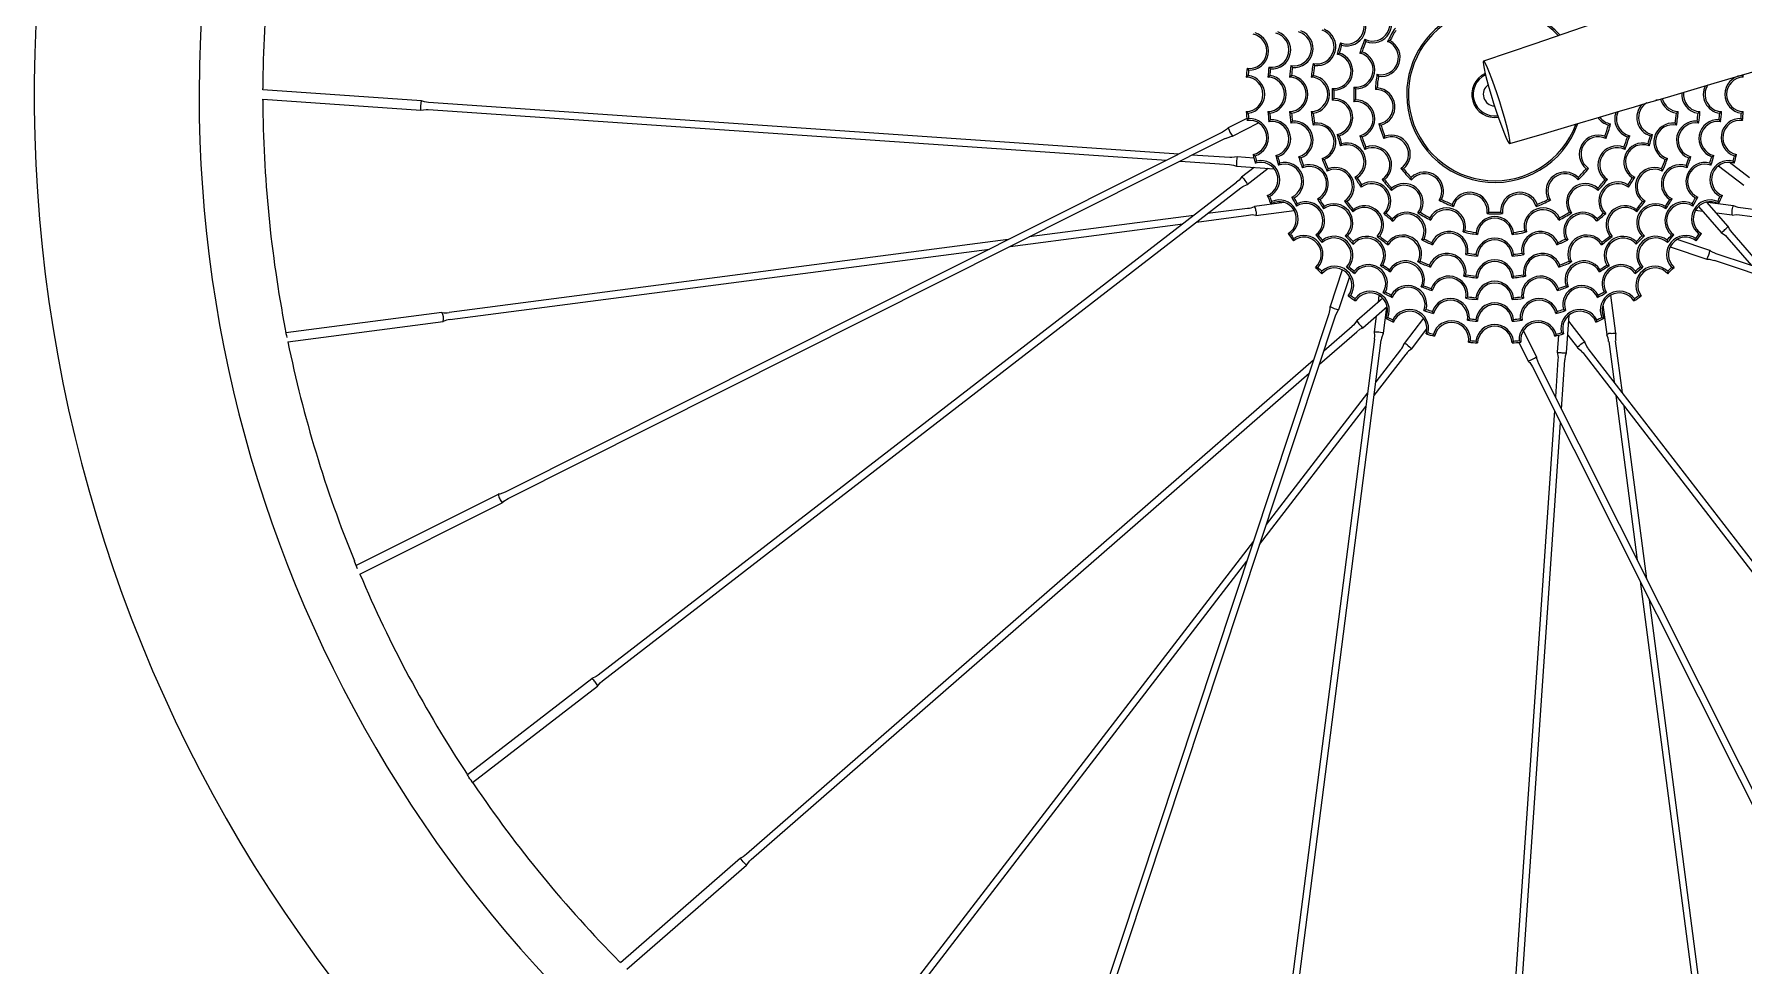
# Model space of a CAD drawing. Header units: inches. Extents: x -32 to 121, y -2 to 108.
# Drawn here: x -31.89 to -17.05, y 71.93 to 80.01 of the extents above; entities that cross this region are included whole.
import ezdxf

# ---------------------------------------------------------------- set-up
doc = ezdxf.new("R2010")
doc.units = ezdxf.units.IN
doc.layers.add('ZANO_R', color=7, linetype='Continuous', lineweight=0)

msp = doc.modelspace()

# ---------------------------------------------------------------- linework, layer by layer
at = {"layer": 'ZANO_R', "color": 253}
for p, q in [((-20.58051, 79.84054), (-20.56218, 79.85142)), ((-20.55143, 79.93958), (-20.54189, 79.92052)), ((-20.38299, 79.85096), (-20.36412, 79.86105)), ((-20.33944, 79.9706), (-20.33147, 79.95074)), ((-20.14189, 79.9519), (-20.12155, 79.95895)), ((-21.3619, 79.71941), (-21.3485, 79.70312)), ((-21.17211, 79.72961), (-21.15895, 79.71307)), ((-20.98136, 79.74267), (-20.96854, 79.72581)), ((-20.78899, 79.75998), (-20.77664, 79.7427)), ((-21.36865, 79.64236), (-21.35261, 79.65607)), ((-21.18071, 79.64234), (-21.16457, 79.656)), ((-20.99267, 79.64232), (-20.97641, 79.6559)), ((-20.80449, 79.64229), (-20.78808, 79.65578)), ((-20.62313, 79.5441), (-20.60861, 79.52851)), ((-20.43497, 79.55616), (-20.42069, 79.54022)), ((-20.24835, 79.53396), (-20.23264, 79.54867)), ((-20.23433, 79.66741), (-20.22202, 79.64975)), ((-17.07138, 79.65607), (-17.05534, 79.64236)), ((-28.52793, 79.43605), (-29.90585, 79.53072)), ((-29.90584, 79.45056), (-28.53341, 79.35626)), ((-21.95509, 78.97445), (-28.46643, 79.42181)), ((-20.62313, 79.44089), (-20.60861, 79.45648)), ((-20.43497, 79.42884), (-20.42069, 79.44477)), ((-17.80086, 79.44089), (-17.81559, 79.44149)), ((-28.47054, 79.36197), (-22.06048, 78.92156)), ((-21.36362, 79.28244), (-21.52469, 79.20161)), ((-21.48882, 79.13013), (-21.26146, 79.24422)), ((-21.36865, 79.34263), (-21.35261, 79.32892)), ((-21.3619, 79.26559), (-21.3485, 79.28188)), ((-21.18071, 79.34265), (-21.16457, 79.329)), ((-21.17211, 79.25539), (-21.15895, 79.27193)), ((-20.99267, 79.34267), (-20.97641, 79.32909)), ((-20.98136, 79.24233), (-20.96854, 79.25918)), ((-20.80449, 79.34271), (-20.78808, 79.32922)), ((-20.78899, 79.22502), (-20.77664, 79.24229)), ((-17.64735, 79.24229), (-17.63499, 79.22502)), ((-17.6359, 79.32922), (-17.6195, 79.34271)), ((-17.45545, 79.25918), (-17.44262, 79.24233)), ((-17.44757, 79.32909), (-17.43132, 79.34267)), ((-17.26503, 79.27193), (-17.25187, 79.25539)), ((-17.25941, 79.329), (-17.24328, 79.34265)), ((-17.07549, 79.28188), (-17.06208, 79.26559)), ((-17.07138, 79.32892), (-17.05534, 79.34263)), ((-21.57586, 79.16474), (-27.80273, 76.04011)), ((-27.77583, 75.9865), (-21.54896, 79.11114)), ((-20.58051, 79.14445), (-20.56218, 79.13358)), ((-20.38299, 79.13404), (-20.36412, 79.12395)), ((-20.21709, 79.23647), (-20.19866, 79.22534)), ((-20.17562, 79.10885), (-20.16725, 79.12868)), ((-18.25673, 79.12868), (-18.24837, 79.10885)), ((-18.22533, 79.22534), (-18.2069, 79.23647)), ((-18.05987, 79.12395), (-18.041, 79.13404)), ((-17.8618, 79.13358), (-17.84348, 79.14445)), ((-21.51146, 78.94397), (-21.83746, 78.96637)), ((-21.30195, 78.93959), (-21.44859, 78.94967)), ((-21.30986, 78.97041), (-21.29168, 78.95969)), ((-21.11365, 78.96145), (-21.09516, 78.95121)), ((-20.91468, 78.95019), (-20.89582, 78.94057)), ((-20.55143, 79.04542), (-20.54189, 79.06447)), ((-20.33944, 79.01439), (-20.33147, 79.03425)), ((-18.09251, 79.03425), (-18.08454, 79.01439)), ((-17.88209, 79.06447), (-17.87256, 79.04542)), ((-17.52817, 78.94057), (-17.5093, 78.95019)), ((-17.32883, 78.95121), (-17.31034, 78.96145)), ((-17.1323, 78.95969), (-17.11413, 78.97041)), ((-21.94285, 78.91348), (-21.51558, 78.88413)), ((-21.45407, 78.86988), (-21.12688, 78.8474)), ((-21.30012, 78.8593), (-21.40953, 78.77485)), ((-21.36066, 78.71154), (-21.17993, 78.85104)), ((-21.28984, 78.89571), (-21.27946, 78.91407)), ((-21.08819, 78.87754), (-21.07851, 78.89633)), ((-20.88133, 78.85488), (-20.87258, 78.87417)), ((-20.71145, 78.93564), (-20.69212, 78.92686)), ((-20.66603, 78.82597), (-20.65857, 78.84585)), ((-20.02606, 78.8498), (-20.0047, 78.84713)), ((-18.41929, 78.84713), (-18.39793, 78.8498)), ((-17.76542, 78.84585), (-17.75796, 78.82597)), ((-17.73186, 78.92686), (-17.71253, 78.93564)), ((-17.55141, 78.87417), (-17.54265, 78.85488)), ((-17.34547, 78.89633), (-17.33579, 78.87754)), ((-17.26975, 78.87361), (-17.05071, 78.70513)), ((-17.00195, 78.76853), (-17.17679, 78.90301)), ((-17.14452, 78.91407), (-17.13414, 78.89571)), ((-21.45239, 78.72914), (-26.99374, 74.45196)), ((-26.95709, 74.40448), (-21.41573, 78.68166)), ((-20.42702, 78.77299), (-20.40637, 78.76772)), ((-20.37121, 78.68616), (-20.36743, 78.70713)), ((-20.18977, 78.75515), (-20.16859, 78.75212)), ((-20.10793, 78.65761), (-20.10723, 78.679)), ((-19.93626, 78.75007), (-19.93669, 78.7716)), ((-18.4873, 78.7716), (-18.48772, 78.75007)), ((-18.31676, 78.679), (-18.31606, 78.65761)), ((-18.2554, 78.75212), (-18.23422, 78.75515)), ((-18.05655, 78.70713), (-18.05277, 78.68616)), ((-18.01761, 78.76772), (-17.99697, 78.77299)), ((-21.3569, 78.50309), (-21.70612, 78.45753)), ((-21.03924, 78.55462), (-21.297, 78.52099)), ((-21.18733, 78.61405), (-21.16757, 78.60665)), ((-21.15464, 78.54396), (-21.14761, 78.56385)), ((-20.9735, 78.60066), (-20.95337, 78.59422)), ((-20.93217, 78.52333), (-20.92634, 78.54365)), ((-20.75132, 78.58491), (-20.73078, 78.57972)), ((-20.69759, 78.4994), (-20.69335, 78.52015)), ((-20.51624, 78.56653), (-20.49529, 78.56305)), ((-19.69427, 78.57425), (-19.67367, 78.5805)), ((-19.57168, 78.51967), (-19.58082, 78.53916)), ((-18.84317, 78.53916), (-18.85231, 78.51967)), ((-18.75032, 78.5805), (-18.72972, 78.57425)), ((-17.9287, 78.56305), (-17.90775, 78.56653)), ((-17.73063, 78.52015), (-17.72639, 78.4994)), ((-17.6932, 78.57972), (-17.67267, 78.58491)), ((-17.49765, 78.54365), (-17.49182, 78.52333)), ((-17.47061, 78.59422), (-17.45048, 78.60066)), ((-17.44309, 78.52025), (-17.24664, 78.29482)), ((-17.18635, 78.34736), (-17.37025, 78.5584)), ((-17.14044, 78.52538), (-17.36688, 78.55453)), ((-17.27637, 78.56385), (-17.26934, 78.54396)), ((-17.25642, 78.60665), (-17.23666, 78.61405)), ((-10.13761, 77.61366), (-17.08037, 78.50756)), ((-23.41687, 78.17382), (-21.91857, 78.36931)), ((-21.82425, 78.44211), (-23.25396, 78.25556)), ((-21.80043, 78.38473), (-21.34914, 78.44361)), ((-21.28665, 78.44168), (-20.95355, 78.48515)), ((-20.44397, 78.47235), (-20.44191, 78.49349)), ((-20.17509, 78.45983), (-20.1538, 78.46059)), ((-20.09709, 78.39224), (-20.09937, 78.41342)), ((-19.87861, 78.4652), (-19.85767, 78.4696)), ((-19.76835, 78.40154), (-19.77501, 78.42187)), ((-19.27909, 78.45748), (-19.26281, 78.47157)), ((-19.16117, 78.47157), (-19.1449, 78.45748)), ((-18.64898, 78.42187), (-18.65564, 78.40154)), ((-18.56631, 78.4696), (-18.54537, 78.4652)), ((-18.32462, 78.41342), (-18.3269, 78.39224)), ((-18.27019, 78.46059), (-18.24889, 78.45983)), ((-17.98207, 78.49349), (-17.98001, 78.47235)), ((-17.46933, 78.48709), (-17.40722, 78.47909)), ((-17.28773, 78.4637), (-17.15065, 78.44605)), ((-17.08802, 78.44807), (-10.14527, 77.55417)), ((-23.4347, 78.23198), (-28.28804, 77.59872)), ((-21.00478, 78.28438), (-20.98403, 78.28053)), ((-20.96042, 78.22103), (-20.95695, 78.24184)), ((-20.76567, 78.27414), (-20.74467, 78.27176)), ((-20.71004, 78.20636), (-20.70829, 78.22743)), ((-20.51077, 78.26513), (-20.48959, 78.26465)), ((-20.43936, 78.19372), (-20.43984, 78.2149)), ((-20.23214, 78.26052), (-20.211, 78.26258)), ((-20.13796, 78.18825), (-20.14144, 78.2092)), ((-19.84514, 78.23032), (-19.82493, 78.23705)), ((-19.75126, 78.18745), (-19.75941, 78.20713)), ((-19.48706, 78.29915), (-19.46888, 78.31045)), ((-19.36167, 78.27704), (-19.37488, 78.29388)), ((-19.04911, 78.29388), (-19.06232, 78.27704)), ((-18.9551, 78.31045), (-18.93693, 78.29915)), ((-18.66457, 78.20713), (-18.67273, 78.18745)), ((-18.59906, 78.23705), (-18.57884, 78.23032)), ((-18.28254, 78.2092), (-18.28602, 78.18825)), ((-18.21298, 78.26258), (-18.19185, 78.26052)), ((-17.98414, 78.2149), (-17.98462, 78.19372)), ((-17.93439, 78.26465), (-17.91322, 78.26513)), ((-17.7157, 78.22743), (-17.71394, 78.20636)), ((-17.67932, 78.27176), (-17.65832, 78.27414)), ((-17.3458, 78.13877), (-17.63023, 78.23313)), ((-17.46704, 78.24184), (-17.46357, 78.22103)), ((-17.43995, 78.28053), (-17.41921, 78.28438)), ((-17.19815, 78.25439), (-16.98347, 78.00804)), ((-16.87156, 77.97092), (-17.15293, 78.2938)), ((-28.28028, 77.53924), (-23.59761, 78.15023)), ((-19.4639, 78.10307), (-19.4464, 78.11522)), ((-19.36174, 78.08838), (-19.37511, 78.10497)), ((-19.04888, 78.10497), (-19.06225, 78.08838)), ((-18.97759, 78.11522), (-18.96009, 78.10307)), ((-17.69057, 78.16888), (-17.37098, 78.06286)), ((-17.30873, 78.05274), (-10.69621, 75.85914)), ((-10.67733, 75.91607), (-17.28984, 78.10968)), ((-20.76775, 77.99142), (-20.74665, 77.99123)), ((-20.71306, 77.93674), (-20.71326, 77.95783)), ((-20.53561, 77.97107), (-20.64163, 77.65148)), ((-20.56572, 77.6263), (-20.47136, 77.91074)), ((-20.49813, 77.99445), (-20.47706, 77.9962)), ((-20.43035, 77.93882), (-20.43273, 77.95982)), ((-20.20509, 78.0069), (-20.18434, 78.01114)), ((-20.11958, 77.95317), (-20.12477, 77.97371)), ((-19.87852, 78.03846), (-19.85864, 78.04592)), ((-19.76885, 77.99304), (-19.77763, 78.01237)), ((-19.47947, 77.9155), (-19.4622, 77.92785)), ((-19.36178, 77.9), (-19.37527, 77.91641)), ((-19.04871, 77.91641), (-19.0622, 77.9)), ((-18.96178, 77.92785), (-18.94451, 77.9155)), ((-18.64636, 78.01237), (-18.65514, 77.99304)), ((-18.56535, 78.04592), (-18.54547, 78.03846)), ((-18.29922, 77.97371), (-18.3044, 77.95317)), ((-18.23965, 78.01114), (-18.2189, 78.0069)), ((-17.99125, 77.95982), (-17.99364, 77.93882)), ((-17.94692, 77.9962), (-17.92586, 77.99445)), ((-17.71072, 77.95783), (-17.71092, 77.93674)), ((-17.67733, 77.99123), (-17.65623, 77.99142)), ((-20.18116, 77.77232), (-20.16084, 77.77815)), ((-19.84961, 77.82316), (-19.83033, 77.83191)), ((-19.7543, 77.78981), (-19.76392, 77.80868)), ((-18.66007, 77.80868), (-18.66969, 77.78981)), ((-18.59366, 77.83191), (-18.57437, 77.82316)), ((-18.26314, 77.77815), (-18.24283, 77.77232)), ((-20.48346, 77.74407), (-20.46265, 77.74754)), ((-20.42011, 77.69971), (-20.42396, 77.72046)), ((-20.18424, 77.72359), (-20.40967, 77.52714)), ((-20.35713, 77.46685), (-20.14609, 77.65075)), ((-20.2174, 77.74983), (-20.2254, 77.68772)), ((-20.17911, 77.42094), (-20.14996, 77.64738)), ((-20.10383, 77.73098), (-20.11027, 77.75112)), ((-19.82695, 77.6163), (-19.80816, 77.62598)), ((-19.74304, 77.59084), (-19.75328, 77.60933)), ((-19.46216, 77.72313), (-19.44531, 77.73595)), ((-19.36182, 77.71182), (-19.3754, 77.72808)), ((-19.04859, 77.72808), (-19.06217, 77.71182)), ((-18.97868, 77.73595), (-18.96182, 77.72313)), ((-18.6707, 77.60933), (-18.68095, 77.59084)), ((-18.61583, 77.62598), (-18.59704, 77.6163)), ((-18.31372, 77.75112), (-18.32016, 77.73098)), ((-18.27412, 77.66525), (-18.24049, 77.40749)), ((-18.16118, 77.41784), (-18.20464, 77.75094)), ((-18.00002, 77.72046), (-18.00388, 77.69971)), ((-17.96134, 77.74754), (-17.94053, 77.74407)), ((-28.35053, 77.60065), (-29.70483, 77.42394)), ((-29.68772, 77.34552), (-28.34018, 77.52134)), ((-20.65174, 77.58923), (-22.84535, 70.97672)), ((-22.78842, 70.95783), (-20.59481, 77.57035)), ((-20.45009, 77.47866), (-20.69645, 77.26398)), ((-20.24079, 77.56823), (-20.25843, 77.43115)), ((-20.16053, 77.54985), (-20.14064, 77.55688)), ((-20.09044, 77.51716), (-20.09784, 77.53692)), ((-19.83088, 77.55026), (-19.99936, 77.33122)), ((-19.4491, 77.53238), (-19.43256, 77.54554)), ((-19.36184, 77.52378), (-19.37549, 77.53992)), ((-19.04849, 77.53992), (-19.06215, 77.52378)), ((-18.99142, 77.54554), (-18.97488, 77.53238)), ((-18.58938, 77.25041), (-18.5669, 77.57761)), ((-18.43104, 77.34383), (-18.57054, 77.52456)), ((-18.32615, 77.53692), (-18.33355, 77.51716)), ((-18.28335, 77.55688), (-18.26345, 77.54985)), ((-20.25642, 77.36853), (-21.15032, 70.42578)), ((-21.09083, 70.41812), (-20.19693, 77.36087)), ((-20.73357, 77.15207), (-20.41069, 77.43344)), ((-19.93596, 77.28246), (-19.80148, 77.4573)), ((-19.80878, 77.41465), (-19.79041, 77.42503)), ((-19.73408, 77.39463), (-19.7448, 77.41281)), ((-19.4389, 77.34258), (-19.42261, 77.356)), ((-19.36186, 77.33584), (-19.37557, 77.35188)), ((-19.04842, 77.35188), (-19.06213, 77.33584)), ((-19.00193, 77.34087), (-18.9211, 77.1798)), ((-19.00137, 77.356), (-18.98508, 77.34258)), ((-18.84962, 77.21567), (-18.96371, 77.44303)), ((-18.67919, 77.41281), (-18.68991, 77.39463)), ((-18.65909, 77.40254), (-18.66916, 77.2559)), ((-18.63357, 77.42503), (-18.6152, 77.41465)), ((-18.5788, 77.40437), (-18.49435, 77.29496)), ((-18.22259, 77.34759), (-18.17702, 76.99837)), ((-18.10423, 76.90406), (-18.16311, 77.35535)), ((-20.78534, 77.18651), (-25.70588, 72.89864)), ((-20.25898, 76.87889), (-19.98151, 77.23963)), ((-20.02906, 77.2762), (-20.24377, 76.99705)), ((-18.66346, 77.19303), (-18.68586, 76.86703)), ((-18.63298, 76.76164), (-18.60362, 77.18891)), ((-18.44864, 77.2521), (-14.17146, 71.71075)), ((-14.12398, 71.7474), (-18.40116, 77.28875)), ((-25.66647, 72.85342), (-20.82247, 77.0746)), ((-18.88424, 77.12863), (-15.7596, 70.90176)), ((-15.70599, 70.92866), (-18.83063, 77.15553)), ((-20.31641, 76.90262), (-21.19546, 75.75975)), ((-18.16161, 76.88023), (-17.97506, 75.45052)), ((-21.25284, 75.58675), (-20.33162, 76.78445)), ((-18.69394, 76.74939), (-19.1413, 70.23806)), ((-17.89331, 75.28762), (-18.08881, 76.78592)), ((-19.08146, 70.23395), (-18.64106, 76.64401)), ((-27.86287, 76.02111), (-29.09433, 75.40316)), ((-29.06203, 75.32989), (-27.827, 75.94963)), ((-21.30658, 75.61527), (-24.29062, 71.73566)), ((-24.24308, 71.69909), (-21.36397, 75.44228)), ((-17.95148, 75.26979), (-17.31822, 70.41645)), ((-17.25874, 70.42421), (-17.86973, 75.10688)), ((-27.04881, 74.42208), (-28.12837, 73.58881)), ((-28.08429, 73.52181), (-26.99995, 74.35877)), ((-25.75944, 72.86522), (-26.80085, 71.95771)), ((-26.74403, 71.90115), (-25.7069, 72.80493))]:
    msp.add_line(p, q, dxfattribs=at)
at = {"layer": 'ZANO_R', "color": 253, "flags": 128}
for points in [[(-19.08175, 79.06512), (-18.77993, 79.15435), (-18.52072, 79.23096), (-18.30413, 79.29497), (-18.13015, 79.34636), (-17.99879, 79.38514), (-17.89782, 79.41495), (-17.79372, 79.44568), (-17.68455, 79.47789), (-17.30855, 79.58874), (-16.88258, 79.71414), (-16.33328, 79.87547), (-15.77251, 80.03966), (-15.20073, 80.20643), (-14.15218, 80.51021), (-13.08285, 80.81669), (-12.03321, 81.11359), (-10.93536, 81.41924), (-9.86268, 81.71268), (-9.52169, 81.80485), (-9.14969, 81.90478), (-8.74534, 82.0126), (-8.30878, 82.12778)], [(-16.91839, 80.59519), (-17.73836, 80.3159), (-18.07809, 80.19998), (-18.45311, 80.07193), (-18.86353, 79.93171), (-19.30938, 79.77935)], [(-19.16903, 79.42862), (-19.19172, 79.49819), (-19.21456, 79.56484), (-19.23666, 79.62601), (-19.25719, 79.67935), (-19.27534, 79.72281), (-19.29043, 79.75472), (-19.30187, 79.77385), (-19.30922, 79.77947), (-19.31221, 79.77136), (-19.31071, 79.74984), (-19.30478, 79.71573), (-19.29466, 79.67033), (-19.28072, 79.61541), (-19.26351, 79.55306), (-19.24369, 79.48569), (-19.22202, 79.41587), (-19.19933, 79.3463), (-19.17649, 79.27965), (-19.15439, 79.21848), (-19.13386, 79.16514), (-19.11571, 79.12168), (-19.10062, 79.08977), (-19.08918, 79.07064), (-19.08183, 79.06502), (-19.07884, 79.07313), (-19.08034, 79.09465), (-19.08627, 79.12877), (-19.09639, 79.17416), (-19.11033, 79.22908), (-19.12754, 79.29143), (-19.14736, 79.35881), (-19.16903, 79.42862)], [(-29.90604, 79.53073), (-29.90601, 79.53138), (-29.90554, 79.53959), (-29.90535, 79.54248), (-29.90535, 79.54245)], [(-29.90539, 79.44311), (-29.90537, 79.44278), (-29.90566, 79.44727), (-29.90583, 79.45056)], [(-28.53341, 79.35626), (-28.53406, 79.35936), (-28.5342, 79.36806), (-28.5338, 79.38103), (-28.53292, 79.39631), (-28.5317, 79.41157), (-28.53032, 79.42448), (-28.529, 79.43307), (-28.52793, 79.43605), (-28.52788, 79.43604)], [(-28.46624, 79.42324), (-28.50141, 79.42737), (-28.52732, 79.43717)], [(-28.53329, 79.35619), (-28.48779, 79.3624), (-28.47072, 79.36048)], [(-21.52568, 79.20249), (-21.53964, 79.18816), (-21.5761, 79.1651)], [(-21.54891, 79.11085), (-21.50427, 79.12721), (-21.489, 79.12895)], [(-21.44875, 78.94974), (-21.49421, 78.94353), (-21.51128, 78.94545)], [(-21.51575, 78.88269), (-21.48059, 78.87857), (-21.45465, 78.86875)], [(-21.41061, 78.77518), (-21.43125, 78.74805), (-21.45323, 78.73019)], [(-21.41487, 78.68059), (-21.39905, 78.69321), (-21.36074, 78.71094)], [(-21.40969, 78.77468), (-21.40953, 78.77485), (-21.40602, 78.77371), (-21.39934, 78.76792), (-21.39048, 78.75837), (-21.3808, 78.74651), (-21.37178, 78.73415), (-21.36478, 78.72316), (-21.36088, 78.71522), (-21.36066, 78.71154), (-21.3609, 78.71142)], [(-17.15041, 78.44606), (-17.15065, 78.44605), (-17.15232, 78.44934), (-17.15296, 78.45816), (-17.15247, 78.47118), (-17.15092, 78.48641), (-17.14856, 78.50153), (-17.14574, 78.51425), (-17.14288, 78.52262), (-17.14044, 78.52538), (-17.14018, 78.5253)], [(-17.08021, 78.50893), (-17.10033, 78.51119), (-17.13996, 78.52574)], [(-21.28583, 78.48212), (-21.2843, 78.46689), (-21.28393, 78.45385), (-21.28475, 78.445), (-21.28665, 78.44168), (-21.28696, 78.4417)], [(-17.15012, 78.44506), (-17.11634, 78.44964), (-17.08816, 78.44674)], [(-17.24658, 78.29466), (-17.21004, 78.2669), (-17.19933, 78.25347)], [(-17.15179, 78.29469), (-17.17373, 78.32247), (-17.18514, 78.34775)], [(-17.3709, 78.06153), (-17.3509, 78.0618), (-17.30881, 78.05232)], [(-17.28968, 78.10991), (-17.33281, 78.12991), (-17.34484, 78.13948)], [(-20.64295, 77.65141), (-20.64269, 77.63141), (-20.65216, 77.58931)], [(-20.59458, 77.57018), (-20.57458, 77.61331), (-20.56501, 77.62535)], [(-20.40983, 77.52709), (-20.43759, 77.49054), (-20.45102, 77.47984)], [(-20.40979, 77.4323), (-20.38202, 77.45424), (-20.35674, 77.46564)], [(-20.25943, 77.43062), (-20.25484, 77.39684), (-20.25775, 77.36867)], [(-20.25843, 77.43091), (-20.25843, 77.43115), (-20.25515, 77.43282), (-20.24633, 77.43346), (-20.23331, 77.43297), (-20.21808, 77.43143), (-20.20296, 77.42906), (-20.19024, 77.42624), (-20.18187, 77.42339), (-20.17911, 77.42094), (-20.17919, 77.42069)], [(-20.19556, 77.36072), (-20.1933, 77.38083), (-20.17875, 77.42046)], [(-19.96397, 77.31163), (-19.95212, 77.30194), (-19.94264, 77.29299), (-19.93696, 77.28615), (-19.93596, 77.28246), (-19.93619, 77.28225)], [(-18.49417, 77.2948), (-18.49435, 77.29496), (-18.49321, 77.29846), (-18.48742, 77.30515), (-18.47787, 77.31401), (-18.46601, 77.32369), (-18.45364, 77.33271), (-18.44266, 77.33971), (-18.43472, 77.34361), (-18.43104, 77.34383), (-18.43091, 77.34359)], [(-18.40008, 77.28962), (-18.41271, 77.30544), (-18.43044, 77.34375)], [(-18.20162, 77.41866), (-18.18638, 77.42019), (-18.17335, 77.42056), (-18.1645, 77.41974), (-18.16118, 77.41784), (-18.16119, 77.41753)], [(-18.92199, 77.17881), (-18.90766, 77.16485), (-18.88459, 77.12839)], [(-18.83035, 77.15558), (-18.84671, 77.20022), (-18.84845, 77.2155)], [(-18.66924, 77.25574), (-18.66303, 77.21028), (-18.66495, 77.19321)], [(-18.60218, 77.18874), (-18.59806, 77.2239), (-18.58825, 77.24984)], [(-18.49468, 77.29388), (-18.46755, 77.27324), (-18.44968, 77.25126)], [(-27.80281, 76.04038), (-27.84742, 76.02403), (-27.86292, 76.02226)], [(-27.82584, 75.94892), (-27.81205, 75.96308), (-27.77556, 75.98616)], [(-29.08256, 75.37588), (-29.08848, 75.38919), (-29.09495, 75.40464), (-29.10085, 75.41964), (-29.10561, 75.4325), (-29.10887, 75.44173), (-29.11039, 75.44619), (-29.11029, 75.4459)], [(-26.99461, 74.45304), (-27.01042, 74.44041), (-27.0487, 74.4227)], [(-26.9989, 74.3584), (-26.97822, 74.38558), (-26.95623, 74.40345)], [(-28.07551, 73.51014), (-28.07695, 73.51202), (-28.08168, 73.51827), (-28.08897, 73.52819), (-28.09787, 73.54077), (-28.10724, 73.55463), (-28.11598, 73.56823), (-28.12323, 73.58001), (-28.1283, 73.58856), (-28.13077, 73.5928), (-28.13063, 73.59257)], [(-25.70676, 72.89978), (-25.73455, 72.87783), (-25.7598, 72.86644)], [(-25.7069, 72.80493), (-25.70955, 72.80666), (-25.7158, 72.81271), (-25.72469, 72.82217), (-25.73487, 72.83359), (-25.74479, 72.84524), (-25.75295, 72.85535), (-25.75809, 72.86236), (-25.75944, 72.86522), (-25.75939, 72.86525)], [(-25.70676, 72.80496), (-25.67898, 72.84153), (-25.66555, 72.85224)], [(-26.80021, 71.95699), (-26.80448, 71.96173), (-26.8082, 71.96594), (-26.80822, 71.96596)]]:
    msp.add_lwpolyline(points, dxfattribs=at)
at = {"layer": 'ZANO_R', "color": 253}
for centre, radius, start, end in [((-19.21199, 79.4925), 12.67732, 94.087833, 13.665694), ((-19.21199, 79.4925), 11.24664, 19.821861, 180), ((-19.21199, 79.4925), 11.24664, 180, 13.589659), ((-19.21199, 79.4925), 10.69347, 169.016838, 179.732282), ((-20.49646, 80.0791), 0.14996, 248.498231, 62.41086), ((-20.49646, 80.0791), 0.16495, 254.013876, 56.895215), ((-20.27256, 80.10481), 0.14996, 243.5101, 56.4899), ((-20.27256, 80.10481), 0.16495, 249.073389, 50.926611), ((-19.21199, 79.4925), 0.76477, 42.250689, 180), ((-19.21199, 79.4925), 0.74978, 42.850143, 339.679234), ((-21.341, 79.8679), 0.14996, 261.987535, 78.012465), ((-21.341, 79.8679), 0.16495, 267.397024, 72.602976), ((-21.14846, 79.87769), 0.14996, 260.926312, 76.573688), ((-21.14846, 79.87769), 0.16495, 266.354603, 71.145397), ((-20.95416, 79.89013), 0.14996, 259.547582, 74.738132), ((-20.95416, 79.89013), 0.16495, 264.998721, 69.286993), ((-20.75701, 79.90648), 0.14996, 257.686724, 72.313276), ((-20.75701, 79.90648), 0.16495, 263.166225, 66.833775), ((-19.21199, 79.4925), 1.03719, 146.290959, 153.709041), ((-19.21199, 79.4925), 1.02219, 147.150408, 152.849592), ((-20.6097, 79.69346), 0.14996, 264.861867, 78.774497), ((-20.6097, 79.69346), 0.16495, 270.377512, 73.258851), ((-19.21199, 79.4925), 1.41208, 161.541916, 165.730812), ((-19.21199, 79.4925), 1.39708, 162.159289, 165.113438), ((-20.41802, 79.70515), 0.14996, 263.5101, 76.4899), ((-20.41802, 79.70515), 0.16495, 269.073389, 70.926611), ((-19.21199, 79.4925), 1.22463, 157.0202, 162.9798), ((-19.21199, 79.4925), 1.20964, 157.738806, 162.261194), ((-20.19842, 79.81301), 0.14996, 256.145479, 67.854521), ((-20.19842, 79.81301), 0.16495, 261.774446, 62.225554), ((-19.21199, 79.4925), 2.16185, 173.975071, 176.024929), ((-19.21199, 79.4925), 2.14686, 174.369836, 175.630164), ((-19.21199, 79.4925), 1.97441, 173.102625, 175.647375), ((-19.21199, 79.4925), 1.95941, 173.536513, 175.213487), ((-19.21199, 79.4925), 1.78697, 171.952306, 175.190551), ((-19.21199, 79.4925), 1.77197, 172.433917, 174.70894), ((-19.21199, 79.4925), 1.59952, 170.373448, 174.626552), ((-19.21199, 79.4925), 1.58453, 170.914564, 174.085436), ((-21.37385, 79.4925), 0.14996, 271.987535, 88.012465), ((-21.37385, 79.4925), 0.16495, 277.397024, 82.602976), ((-21.1864, 79.4925), 0.14996, 272.176312, 87.823688), ((-21.1864, 79.4925), 0.16495, 277.604603, 82.395397), ((-20.99896, 79.4925), 0.14996, 272.404725, 87.595275), ((-20.99896, 79.4925), 0.16495, 277.855864, 82.144136), ((-20.81151, 79.4925), 0.14996, 272.686724, 87.313276), ((-20.81151, 79.4925), 0.16495, 278.166225, 81.833775), ((-19.21199, 79.4925), 1.41208, 177.905552, 182.094448), ((-19.21199, 79.4925), 1.22463, 177.0202, 182.9798), ((-19.21199, 79.4925), 1.20964, 177.738806, 182.261194), ((-19.21199, 79.4925), 1.03719, 170.290959, 177.709041), ((-19.21199, 79.4925), 1.02219, 171.150408, 176.849592), ((-20.2435, 79.38408), 0.16495, 285.774446, 86.225554), ((-19.21199, 79.4925), 0.19994, 114.706792, 278.684693), ((-19.21199, 79.4925), 0.18744, 115.460336, 277.983843), ((-19.21199, 79.4925), 0.09997, 125.118625, 268.540748), ((-17.23758, 79.4925), 0.16495, 152.782683, 262.395397), ((-17.23758, 79.4925), 0.14996, 146.669241, 267.823688), ((-17.05014, 79.4925), 0.16495, 97.397024, 262.602976), ((-17.05014, 79.4925), 0.14996, 91.987535, 268.012465), ((-19.21199, 79.4925), 2.16185, 3.975071, 4.517615), ((-19.21199, 79.4925), 10.69347, 180.264422, 190.983952), ((-20.6097, 79.29154), 0.14996, 281.225503, 95.138133), ((-19.21199, 79.4925), 1.39708, 178.522926, 181.477074), ((-20.6097, 79.29154), 0.16495, 286.741149, 89.622488), ((-20.41802, 79.27984), 0.14996, 283.5101, 96.4899), ((-20.41802, 79.27984), 0.16495, 289.073389, 90.926611), ((-20.2435, 79.38408), 0.14996, 280.145479, 91.854521), ((-19.21199, 79.4925), 0.76477, 180, 340.661903), ((-17.81429, 79.29154), 0.16495, 136.311285, 253.258851), ((-17.81429, 79.29154), 0.14996, 121.477667, 258.774497), ((-17.61247, 79.4925), 0.16495, 194.239899, 261.833775), ((-17.61247, 79.4925), 0.14996, 193.976971, 267.313276), ((-17.42503, 79.4925), 0.16495, 175.093999, 262.144136), ((-17.42503, 79.4925), 0.14996, 172.598167, 267.595275), ((-19.21199, 79.4925), 2.16185, 183.975071, 186.024929), ((-21.341, 79.11709), 0.14996, 281.987535, 98.012465), ((-19.21199, 79.4925), 2.14686, 184.369836, 185.630164), ((-21.341, 79.11709), 0.16495, 287.397024, 92.602976), ((-19.21199, 79.4925), 1.97441, 184.352625, 186.897375), ((-21.14846, 79.10731), 0.14996, 283.426312, 99.073688), ((-19.21199, 79.4925), 1.95941, 184.786513, 186.463487), ((-21.14846, 79.10731), 0.16495, 288.854603, 93.645397), ((-19.21199, 79.4925), 1.78697, 184.809449, 188.047694), ((-20.95416, 79.09486), 0.14996, 285.261868, 100.452418), ((-19.21199, 79.4925), 1.77197, 185.29106, 187.566083), ((-20.95416, 79.09486), 0.16495, 290.713007, 95.001279), ((-19.21199, 79.4925), 1.59952, 185.373448, 189.626552), ((-19.21199, 79.4925), 1.58453, 185.914564, 189.085436), ((-20.75701, 79.07851), 0.16495, 293.166225, 96.833775), ((-18.18048, 79.38408), 0.16495, 214.615563, 254.225554), ((-18.18048, 79.38408), 0.14996, 216.488582, 259.854521), ((-18.00596, 79.27984), 0.16495, 159.534596, 250.926611), ((-18.00596, 79.27984), 0.14996, 154.819187, 256.4899), ((-17.66697, 79.07851), 0.16495, 83.166225, 246.833775), ((-19.21199, 79.4925), 1.58453, 350.914564, 354.085436), ((-19.21199, 79.4925), 1.59952, 350.373448, 354.626552), ((-17.46983, 79.09486), 0.16495, 84.998721, 249.286993), ((-17.46983, 79.09486), 0.14996, 79.547582, 254.738132), ((-19.21199, 79.4925), 1.77197, 352.433917, 354.70894), ((-19.21199, 79.4925), 1.78697, 351.952306, 355.190551), ((-17.27552, 79.10731), 0.16495, 86.354603, 251.145397), ((-17.27552, 79.10731), 0.14996, 80.926312, 256.573688), ((-19.21199, 79.4925), 1.95941, 353.536513, 355.213487), ((-19.21199, 79.4925), 1.97441, 353.102625, 355.647375), ((-17.08298, 79.11709), 0.16495, 87.397024, 252.602976), ((-17.08298, 79.11709), 0.14996, 81.987535, 258.012465), ((-19.21199, 79.4925), 2.14686, 354.369836, 355.630164), ((-19.21199, 79.4925), 2.16185, 353.975071, 356.024929), ((-21.34186, 79.24861), 0.18878, 194.417557, 218.876393), ((-20.75701, 79.07851), 0.14996, 287.686724, 102.313276), ((-19.21199, 79.4925), 1.41208, 194.269188, 198.458084), ((-19.21199, 79.4925), 1.39708, 194.886562, 197.840711), ((-19.21199, 79.4925), 1.22463, 197.0202, 202.9798), ((-19.21199, 79.4925), 1.20964, 197.738806, 202.261194), ((-19.21199, 79.4925), 1.03719, 194.290959, 201.709041), ((-19.21199, 79.4925), 1.02219, 195.150408, 200.849592), ((-20.11023, 78.9739), 0.14996, 304.145479, 115.854521), ((-20.11023, 78.9739), 0.16495, 309.774446, 110.225554), ((-18.31376, 78.9739), 0.16495, 69.774446, 230.225554), ((-18.31376, 78.9739), 0.14996, 64.145479, 235.854521), ((-19.21199, 79.4925), 1.02219, 339.150408, 344.849592), ((-19.21199, 79.4925), 1.03719, 338.290959, 345.709041), ((-19.21199, 79.4925), 1.20964, 337.738806, 342.261194), ((-19.21199, 79.4925), 1.22463, 337.0202, 342.9798), ((-19.21199, 79.4925), 1.39708, 342.159289, 345.113438), ((-19.21199, 79.4925), 1.41208, 341.541916, 345.730812), ((-17.66697, 79.07851), 0.14996, 77.686724, 252.313276), ((-21.27403, 78.90758), 0.17957, 166.443521, 179.248999), ((-19.21199, 79.4925), 2.16185, 193.975071, 196.024929), ((-19.21199, 79.4925), 2.14686, 194.369836, 195.630164), ((-19.21199, 79.4925), 1.97441, 195.602625, 198.147375), ((-19.21199, 79.4925), 1.95941, 196.036513, 197.713487), ((-19.21199, 79.4925), 1.78697, 197.666592, 200.904836), ((-20.49646, 78.9059), 0.14996, 297.58914, 111.501769), ((-20.49646, 78.9059), 0.16495, 303.104785, 105.986124), ((-20.27256, 78.88018), 0.14996, 303.5101, 116.4899), ((-20.27256, 78.88018), 0.16495, 309.073389, 110.926611), ((-18.15143, 78.88018), 0.16495, 69.073389, 230.926611), ((-18.15143, 78.88018), 0.14996, 63.5101, 236.4899), ((-17.92752, 78.9059), 0.16495, 74.013876, 236.895215), ((-17.92752, 78.9059), 0.14996, 68.498231, 242.41086), ((-19.21199, 79.4925), 1.78697, 339.095164, 342.333408), ((-19.21199, 79.4925), 1.95941, 342.286513, 343.963487), ((-19.21199, 79.4925), 1.97441, 341.852625, 344.397375), ((-19.21199, 79.4925), 2.14686, 344.369836, 345.630164), ((-19.21199, 79.4925), 2.16185, 343.975071, 346.024929), ((-21.27563, 78.88771), 0.17933, 172.883443, 185.707055), ((-21.24347, 78.7531), 0.14996, 291.987535, 108.012465), ((-21.24347, 78.7531), 0.16495, 297.397024, 102.602976), ((-21.03611, 78.73692), 0.14996, 294.676312, 110.323688), ((-21.03611, 78.73692), 0.16495, 300.104603, 104.895397), ((-19.21199, 79.4925), 1.77197, 198.148203, 200.423226), ((-20.82199, 78.71716), 0.14996, 298.11901, 113.309561), ((-20.82199, 78.71716), 0.16495, 303.57015, 107.858422), ((-19.21199, 79.4925), 1.59952, 200.373448, 204.626552), ((-19.21199, 79.4925), 1.58453, 200.914564, 204.085436), ((-20.59722, 78.69274), 0.14996, 302.686724, 117.313276), ((-20.59722, 78.69274), 0.16495, 308.166225, 111.833775), ((-19.21199, 79.4925), 1.03719, 218.290959, 225.709041), ((-19.21199, 79.4925), 1.02219, 219.150408, 224.849592), ((-19.82164, 78.65339), 0.16495, 333.774446, 134.225554), ((-19.82164, 78.65339), 0.14996, 328.145479, 139.854521), ((-18.60235, 78.65339), 0.16495, 45.774446, 206.225554), ((-18.60235, 78.65339), 0.14996, 40.145479, 211.854521), ((-19.21199, 79.4925), 1.03719, 314.290959, 321.709041), ((-19.21199, 79.4925), 1.02219, 315.150408, 320.849592), ((-17.82677, 78.69274), 0.16495, 68.166225, 231.833775), ((-17.82677, 78.69274), 0.14996, 62.686724, 237.313276), ((-17.60199, 78.71716), 0.16495, 72.141578, 236.42985), ((-19.21199, 79.4925), 1.58453, 335.914564, 339.085436), ((-19.21199, 79.4925), 1.59952, 335.373448, 339.626552), ((-17.60199, 78.71716), 0.14996, 66.690439, 241.88099), ((-17.38788, 78.73692), 0.16495, 75.104603, 239.895397), ((-19.21199, 79.4925), 1.77197, 339.576774, 341.851797), ((-17.38788, 78.73692), 0.14996, 69.676312, 245.323688), ((-17.18051, 78.7531), 0.16495, 77.397024, 242.602976), ((-17.18051, 78.7531), 0.14996, 71.987535, 248.012465), ((-19.21199, 79.4925), 1.41208, 210.632825, 214.821721), ((-19.21199, 79.4925), 1.39708, 211.250199, 214.204347), ((-20.27917, 78.56778), 0.14996, 313.952776, 127.865406), ((-20.27917, 78.56778), 0.16495, 319.468421, 122.349761), ((-19.21199, 79.4925), 1.22463, 217.0202, 222.9798), ((-19.21199, 79.4925), 1.20964, 217.738806, 222.261194), ((-19.99917, 78.55437), 0.14996, 323.5101, 136.4899), ((-19.99917, 78.55437), 0.16495, 329.073389, 130.926611), ((-18.42481, 78.55437), 0.16495, 49.073389, 210.926611), ((-18.42481, 78.55437), 0.14996, 43.5101, 216.4899), ((-19.21199, 79.4925), 1.20964, 317.738806, 322.261194), ((-19.21199, 79.4925), 1.22463, 317.0202, 322.9798), ((-18.14482, 78.56778), 0.16495, 57.650239, 220.531579), ((-18.14482, 78.56778), 0.14996, 52.134594, 226.047224), ((-19.21199, 79.4925), 1.39708, 325.795653, 328.749801), ((-19.21199, 79.4925), 1.41208, 325.178279, 329.367175), ((-21.35669, 78.61798), 0.11357, 269.865107, 301.307502), ((-21.34263, 78.48641), 0.05697, 355.681905, 37.26261), ((-19.21199, 79.4925), 2.16185, 203.975071, 206.024929), ((-19.21199, 79.4925), 2.14686, 204.369836, 205.630164), ((-21.08421, 78.41157), 0.14996, 301.987535, 118.012465), ((-21.08421, 78.41157), 0.16495, 307.397024, 112.602976), ((-19.21199, 79.4925), 1.97441, 206.852625, 209.397375), ((-19.21199, 79.4925), 1.95941, 207.286513, 208.963487), ((-20.85365, 78.39557), 0.14996, 305.926312, 121.573688), ((-20.85365, 78.39557), 0.16495, 311.354603, 116.145397), ((-19.21199, 79.4925), 1.78697, 210.523735, 213.761979), ((-19.21199, 79.4925), 1.77197, 211.005346, 213.280368), ((-20.6091, 78.37834), 0.14996, 310.976153, 126.166704), ((-20.6091, 78.37834), 0.16495, 316.427293, 120.715564), ((-19.21199, 79.4925), 1.59952, 215.373448, 219.626552), ((-19.21199, 79.4925), 1.58453, 215.914564, 219.085436), ((-20.34303, 78.36146), 0.14996, 317.686724, 132.313276), ((-20.34303, 78.36146), 0.16495, 323.166225, 126.833775), ((-19.63084, 78.34172), 0.16495, 349.073389, 150.926611), ((-19.21199, 79.4925), 1.03719, 242.290959, 249.709041), ((-19.21199, 79.4925), 1.02219, 243.150408, 248.849592), ((-19.42764, 78.47797), 0.16495, 357.774446, 158.225554), ((-19.42764, 78.47797), 0.14996, 352.145479, 163.854521), ((-18.99635, 78.47797), 0.16495, 21.774446, 182.225554), ((-18.99635, 78.47797), 0.14996, 16.145479, 187.854521), ((-18.79314, 78.34172), 0.16495, 29.073389, 190.926611), ((-19.21199, 79.4925), 1.03719, 290.290959, 297.709041), ((-19.21199, 79.4925), 1.02219, 291.150408, 296.849592), ((-18.08096, 78.36146), 0.16495, 53.166225, 216.833775), ((-18.08096, 78.36146), 0.14996, 47.686724, 222.313276), ((-19.21199, 79.4925), 1.58453, 320.914564, 324.085436), ((-19.21199, 79.4925), 1.59952, 320.373448, 324.626552), ((-17.81489, 78.37834), 0.16495, 59.284436, 223.572707), ((-17.81489, 78.37834), 0.14996, 53.833296, 229.023847), ((-17.57033, 78.39557), 0.16495, 63.854603, 228.645397), ((-19.21199, 79.4925), 1.77197, 326.719632, 328.994654), ((-19.21199, 79.4925), 1.78697, 326.238021, 329.476265), ((-17.57033, 78.39557), 0.14996, 58.426312, 234.073688), ((-17.33977, 78.41157), 0.16495, 67.397024, 232.602976), ((-19.21199, 79.4925), 1.95941, 331.036513, 332.713487), ((-19.21199, 79.4925), 1.97441, 330.602625, 333.147375), ((-17.33977, 78.41157), 0.14996, 61.987535, 238.012465), ((-19.21199, 79.4925), 2.14686, 334.369836, 335.630164), ((-19.21199, 79.4925), 2.16185, 333.975071, 336.024929), ((-21.31981, 78.32865), 0.11753, 73.830621, 104.348549), ((-19.21199, 79.4925), 1.41208, 226.996461, 231.185357), ((-19.21199, 79.4925), 1.39708, 227.613835, 230.567983), ((-19.97542, 78.30458), 0.16495, 335.832058, 138.713397), ((-19.97542, 78.30458), 0.14996, 330.316412, 144.229042), ((-19.21199, 79.4925), 1.22463, 237.0202, 242.9798), ((-19.21199, 79.4925), 1.20964, 237.738806, 242.261194), ((-19.63084, 78.34172), 0.14996, 343.5101, 156.4899), ((-19.21199, 78.26786), 0.16495, 9.073389, 170.926611), ((-19.21199, 78.26786), 0.14996, 3.5101, 176.4899), ((-19.21199, 79.4925), 1.03719, 266.290959, 273.709041), ((-19.21199, 79.4925), 1.02219, 267.150408, 272.849592), ((-18.79314, 78.34172), 0.14996, 23.5101, 196.4899), ((-19.21199, 79.4925), 1.22463, 297.0202, 302.9798), ((-19.21199, 79.4925), 1.20964, 297.738806, 302.261194), ((-18.44857, 78.30458), 0.16495, 41.286603, 204.167942), ((-18.44857, 78.30458), 0.14996, 35.770958, 209.683588), ((-19.21199, 79.4925), 1.41208, 308.814643, 313.003539), ((-19.21199, 79.4925), 1.39708, 309.432017, 312.386165), ((-19.21199, 79.4925), 2.16185, 213.975071, 216.024929), ((-19.21199, 79.4925), 2.14686, 214.369836, 215.630164), ((-20.86807, 78.10288), 0.14996, 311.987535, 128.012465), ((-20.86807, 78.10288), 0.16495, 317.397024, 122.602976), ((-19.21199, 79.4925), 1.97441, 218.102625, 220.647375), ((-19.21199, 79.4925), 1.95941, 218.536513, 220.213487), ((-20.60811, 78.09638), 0.14996, 317.176312, 132.823688), ((-20.60811, 78.09638), 0.16495, 322.604603, 127.395397), ((-19.21199, 79.4925), 1.78697, 223.380878, 226.619122), ((-19.21199, 79.4925), 1.77197, 223.862489, 226.137511), ((-20.32615, 78.09539), 0.16495, 329.284436, 133.572707), ((-20.32615, 78.09539), 0.14996, 323.833296, 139.023847), ((-19.21199, 79.4925), 1.59952, 230.373448, 234.626552), ((-19.21199, 79.4925), 1.58453, 230.914564, 234.085436), ((-20.01175, 78.10727), 0.16495, 338.166225, 141.833775), ((-20.01175, 78.10727), 0.14996, 332.686724, 147.313276), ((-19.21199, 79.4925), 1.41208, 243.360098, 247.548993), ((-19.21199, 79.4925), 1.39708, 243.977471, 246.93162), ((-19.60982, 78.13762), 0.16495, 352.195694, 155.077033), ((-19.60982, 78.13762), 0.14996, 346.680049, 160.592679), ((-19.21199, 79.4925), 1.22463, 257.0202, 262.9798), ((-19.21199, 79.4925), 1.20964, 257.738806, 262.261194), ((-19.21199, 78.08042), 0.16495, 8.55933, 171.44067), ((-19.21199, 78.08042), 0.14996, 3.043685, 176.956315), ((-19.21199, 79.4925), 1.22463, 277.0202, 282.9798), ((-19.21199, 79.4925), 1.20964, 277.738806, 282.261194), ((-18.81416, 78.13762), 0.16495, 24.922967, 187.804306), ((-18.81416, 78.13762), 0.14996, 19.407321, 193.319951), ((-19.21199, 79.4925), 1.41208, 292.451007, 296.639902), ((-19.21199, 79.4925), 1.39708, 293.06838, 296.022529), ((-18.41223, 78.10727), 0.16495, 38.166225, 201.833775), ((-18.41223, 78.10727), 0.14996, 32.686724, 207.313276), ((-19.21199, 79.4925), 1.59952, 305.373448, 309.626552), ((-19.21199, 79.4925), 1.58453, 305.914564, 309.085436), ((-18.09784, 78.09539), 0.16495, 46.427293, 210.715564), ((-18.09784, 78.09539), 0.14996, 40.976153, 216.166704), ((-19.21199, 79.4925), 1.78697, 313.380878, 316.619122), ((-19.21199, 79.4925), 1.77197, 313.862489, 316.137511), ((-17.81587, 78.09638), 0.16495, 52.604603, 217.395397), ((-17.81587, 78.09638), 0.14996, 47.176312, 222.823688), ((-17.55592, 78.10288), 0.16495, 57.397024, 222.602976), ((-19.21199, 79.4925), 1.95941, 319.786513, 321.463487), ((-19.21199, 79.4925), 1.97441, 319.352625, 321.897375), ((-17.55592, 78.10288), 0.14996, 51.987535, 228.012465), ((-19.21199, 79.4925), 2.14686, 324.369836, 325.630164), ((-19.21199, 79.4925), 2.16185, 323.975071, 326.024929), ((-17.34009, 78.44773), 0.17921, 301.430935, 314.262814), ((-17.32505, 78.46085), 0.17922, 307.877252, 320.708343), ((-19.62598, 77.94748), 0.16495, 353.166225, 156.833775), ((-19.62598, 77.94748), 0.14996, 347.686724, 162.313276), ((-19.21199, 79.4925), 1.41208, 259.723734, 263.91263), ((-19.21199, 79.4925), 1.39708, 260.341108, 263.295256), ((-19.21199, 77.89297), 0.16495, 8.166225, 171.833775), ((-19.21199, 79.4925), 1.41208, 276.08737, 280.276266), ((-19.21199, 79.4925), 1.39708, 276.704744, 279.658892), ((-18.79801, 77.94748), 0.16495, 23.166225, 186.833775), ((-18.79801, 77.94748), 0.14996, 17.686724, 192.313276), ((-17.53348, 78.1589), 0.18876, 329.416723, 353.878137), ((-19.21199, 79.4925), 2.16185, 223.975071, 226.024929), ((-19.21199, 79.4925), 2.14686, 224.369836, 225.630164), ((-20.60161, 77.83642), 0.16495, 327.397024, 132.602976), ((-20.60161, 77.83642), 0.14996, 321.987535, 138.012465), ((-19.21199, 79.4925), 1.97441, 229.352625, 231.897375), ((-19.21199, 79.4925), 1.95941, 229.786513, 231.463487), ((-20.30892, 77.85083), 0.16495, 333.854603, 138.645397), ((-20.30892, 77.85083), 0.14996, 328.426312, 144.073688), ((-19.21199, 79.4925), 1.78697, 236.238021, 239.476265), ((-19.21199, 79.4925), 1.77197, 236.719632, 238.994654), ((-19.98733, 77.8825), 0.16495, 342.141578, 146.42985), ((-19.98733, 77.8825), 0.14996, 336.690439, 151.88099), ((-19.21199, 79.4925), 1.59952, 245.373448, 249.626552), ((-19.21199, 79.4925), 1.58453, 245.914564, 249.085436), ((-19.60963, 77.75033), 0.16495, 354.998721, 159.286993), ((-19.21199, 79.4925), 1.59952, 260.373448, 264.626552), ((-19.21199, 79.4925), 1.58453, 260.914564, 264.085436), ((-19.21199, 77.89297), 0.14996, 2.686724, 177.313276), ((-19.21199, 79.4925), 1.59952, 275.373448, 279.626552), ((-19.21199, 79.4925), 1.58453, 275.914564, 279.085436), ((-18.81436, 77.75033), 0.16495, 20.713007, 185.001279), ((-19.21199, 79.4925), 1.59952, 290.373448, 294.626552), ((-19.21199, 79.4925), 1.58453, 290.914564, 294.085436), ((-18.43666, 77.8825), 0.16495, 33.57015, 197.858422), ((-18.43666, 77.8825), 0.14996, 28.11901, 203.309561), ((-19.21199, 79.4925), 1.78697, 300.523735, 303.761979), ((-19.21199, 79.4925), 1.77197, 301.005346, 303.280368), ((-18.11507, 77.85083), 0.16495, 41.354603, 206.145397), ((-18.11507, 77.85083), 0.14996, 35.926312, 211.573688), ((-19.21199, 79.4925), 1.97441, 308.102625, 310.647375), ((-19.21199, 79.4925), 1.95941, 308.536513, 310.213487), ((-17.82238, 77.83642), 0.16495, 47.397024, 212.602976), ((-17.82238, 77.83642), 0.14996, 41.987535, 218.012465), ((-19.21199, 79.4925), 2.16185, 313.975071, 316.024929), ((-19.21199, 79.4925), 2.14686, 314.369836, 315.630164), ((-20.29292, 77.62028), 0.16495, 337.397024, 142.602976), ((-20.29292, 77.62028), 0.14996, 331.987535, 148.012465), ((-19.21199, 79.4925), 1.97441, 240.602625, 243.147375), ((-19.21199, 79.4925), 1.95941, 241.036513, 242.713487), ((-19.96757, 77.66838), 0.16495, 345.104603, 149.895397), ((-19.96757, 77.66838), 0.14996, 339.676312, 155.323688), ((-19.21199, 79.4925), 1.78697, 249.095164, 252.333408), ((-19.21199, 79.4925), 1.77197, 249.576774, 251.851797), ((-19.60963, 77.75033), 0.14996, 349.547582, 164.738132), ((-19.21199, 77.70553), 0.16495, 7.855864, 172.144136), ((-19.21199, 77.70553), 0.14996, 2.404725, 177.595275), ((-18.81436, 77.75033), 0.14996, 15.261868, 190.452418), ((-19.21199, 79.4925), 1.78697, 287.666592, 290.904836), ((-19.21199, 79.4925), 1.77197, 288.148203, 290.423226), ((-18.45642, 77.66838), 0.16495, 30.104603, 194.895397), ((-18.45642, 77.66838), 0.14996, 24.676312, 200.323688), ((-19.21199, 79.4925), 1.97441, 296.852625, 299.397375), ((-19.21199, 79.4925), 1.95941, 297.286513, 298.963487), ((-18.13107, 77.62028), 0.16495, 37.397024, 202.602976), ((-18.13107, 77.62028), 0.14996, 31.987535, 208.012465), ((-20.54562, 77.8139), 0.18868, 239.411592, 263.884326), ((-19.21199, 79.4925), 2.16185, 233.975071, 236.024929), ((-19.21199, 79.4925), 2.14686, 234.369836, 235.630164), ((-19.95139, 77.46102), 0.16495, 347.397024, 152.602976), ((-19.95139, 77.46102), 0.14996, 341.987535, 158.012465), ((-19.21199, 79.4925), 1.97441, 251.852625, 254.397375), ((-19.21199, 79.4925), 1.95941, 252.286513, 253.963487), ((-19.59718, 77.55602), 0.16495, 356.354603, 161.145397), ((-19.59718, 77.55602), 0.14996, 350.926312, 166.573688), ((-19.21199, 79.4925), 1.78697, 261.952306, 265.190551), ((-19.21199, 79.4925), 1.77197, 262.433917, 264.70894), ((-19.21199, 77.51809), 0.16495, 7.604603, 172.395397), ((-19.21199, 77.51809), 0.14996, 2.176312, 177.823688), ((-19.21199, 79.4925), 1.78697, 274.809449, 278.047694), ((-19.21199, 79.4925), 1.77197, 275.29106, 277.566083), ((-18.8268, 77.55602), 0.16495, 18.854603, 183.645397), ((-18.8268, 77.55602), 0.14996, 13.426312, 189.073688), ((-19.21199, 79.4925), 1.97441, 285.602625, 288.147375), ((-19.21199, 79.4925), 1.95941, 286.036513, 287.713487), ((-18.4726, 77.46102), 0.16495, 27.397024, 192.602976), ((-18.4726, 77.46102), 0.14996, 21.987535, 198.012465), ((-19.21199, 79.4925), 2.16185, 303.975071, 306.024929), ((-19.21199, 79.4925), 2.14686, 304.369836, 305.630164), ((-28.43132, 77.54978), 0.09548, 342.675035, 32.193722), ((-28.31738, 77.71355), 0.1174, 253.931997, 284.357613), ((-28.28042, 77.42415), 0.11377, 89.883521, 121.40382), ((-20.25658, 77.62073), 0.17943, 211.437828, 224.253861), ((-20.24352, 77.60567), 0.17938, 217.884118, 230.70388), ((-19.21199, 79.4925), 2.16185, 243.975071, 246.024929), ((-19.21199, 79.4925), 2.14686, 244.369836, 245.630164), ((-19.58739, 77.36349), 0.16495, 357.397024, 162.602976), ((-19.58739, 77.36349), 0.14996, 351.987535, 168.012465), ((-19.21199, 79.4925), 1.97441, 263.102625, 265.647375), ((-19.21199, 79.4925), 1.95941, 263.536513, 265.213487), ((-19.21199, 77.33064), 0.16495, 7.397024, 172.602976), ((-19.21199, 77.33064), 0.14996, 1.987535, 178.012465), ((-19.21199, 79.4925), 1.97441, 274.352625, 276.897375), ((-19.21199, 79.4925), 1.95941, 274.786513, 276.463487), ((-18.83659, 77.36349), 0.16495, 17.397024, 182.602976), ((-18.83659, 77.36349), 0.14996, 11.987535, 188.012465), ((-19.21199, 79.4925), 2.16185, 293.975071, 296.024929), ((-19.21199, 79.4925), 2.14686, 294.369836, 295.630164), ((-28.98302, 77.54941), 0.73268, 187.399642, 193.225872), ((-19.21199, 79.4925), 10.69347, 191.582267, 202.235611), ((-20.11017, 77.3576), 0.1136, 314.869179, 346.304197), ((-20.00715, 77.27454), 0.05692, 40.667586, 82.280209), ((-19.21199, 79.4925), 2.16185, 253.975071, 256.024929), ((-19.21199, 79.4925), 2.14686, 254.369836, 255.630164), ((-19.21199, 79.4925), 2.16185, 263.975071, 266.024929), ((-19.21199, 79.4925), 2.14686, 264.369836, 265.630164), ((-19.21199, 79.4925), 2.16185, 273.975071, 276.024929), ((-19.21199, 79.4925), 2.14686, 274.369836, 275.630164), ((-19.21199, 79.4925), 2.16185, 283.975071, 286.024929), ((-19.21199, 79.4925), 2.14686, 284.369836, 285.630164), ((-18.33736, 77.34783), 0.11345, 359.848317, 31.324292), ((-18.20589, 77.36184), 0.05699, 85.693596, 127.258236), ((-18.04806, 77.38468), 0.11761, 163.841174, 194.338065), ((-19.87945, 77.17905), 0.11757, 118.835192, 149.342633), ((-18.98456, 77.39542), 0.22476, 286.397709, 306.893991), ((-18.6271, 77.43015), 0.17926, 256.429151, 269.257128), ((-18.60721, 77.42899), 0.17946, 262.888299, 275.702158), ((-27.7746, 76.03577), 0.08939, 189.42445, 215.335455), ((-27.74002, 76.02502), 0.11503, 200.848863, 220.917639), ((-19.21199, 79.4925), 10.69347, 202.908804, 213.485571), ((-27.08761, 74.35402), 0.07834, 30.466815, 60.315143), ((-27.07563, 74.33847), 0.07836, 15.013393, 44.856453), ((-19.21199, 79.4925), 10.69347, 214.016964, 224.73599)]:
    msp.add_arc(centre, radius, start, end, dxfattribs=at)

doc.saveas('drawing.dxf')
